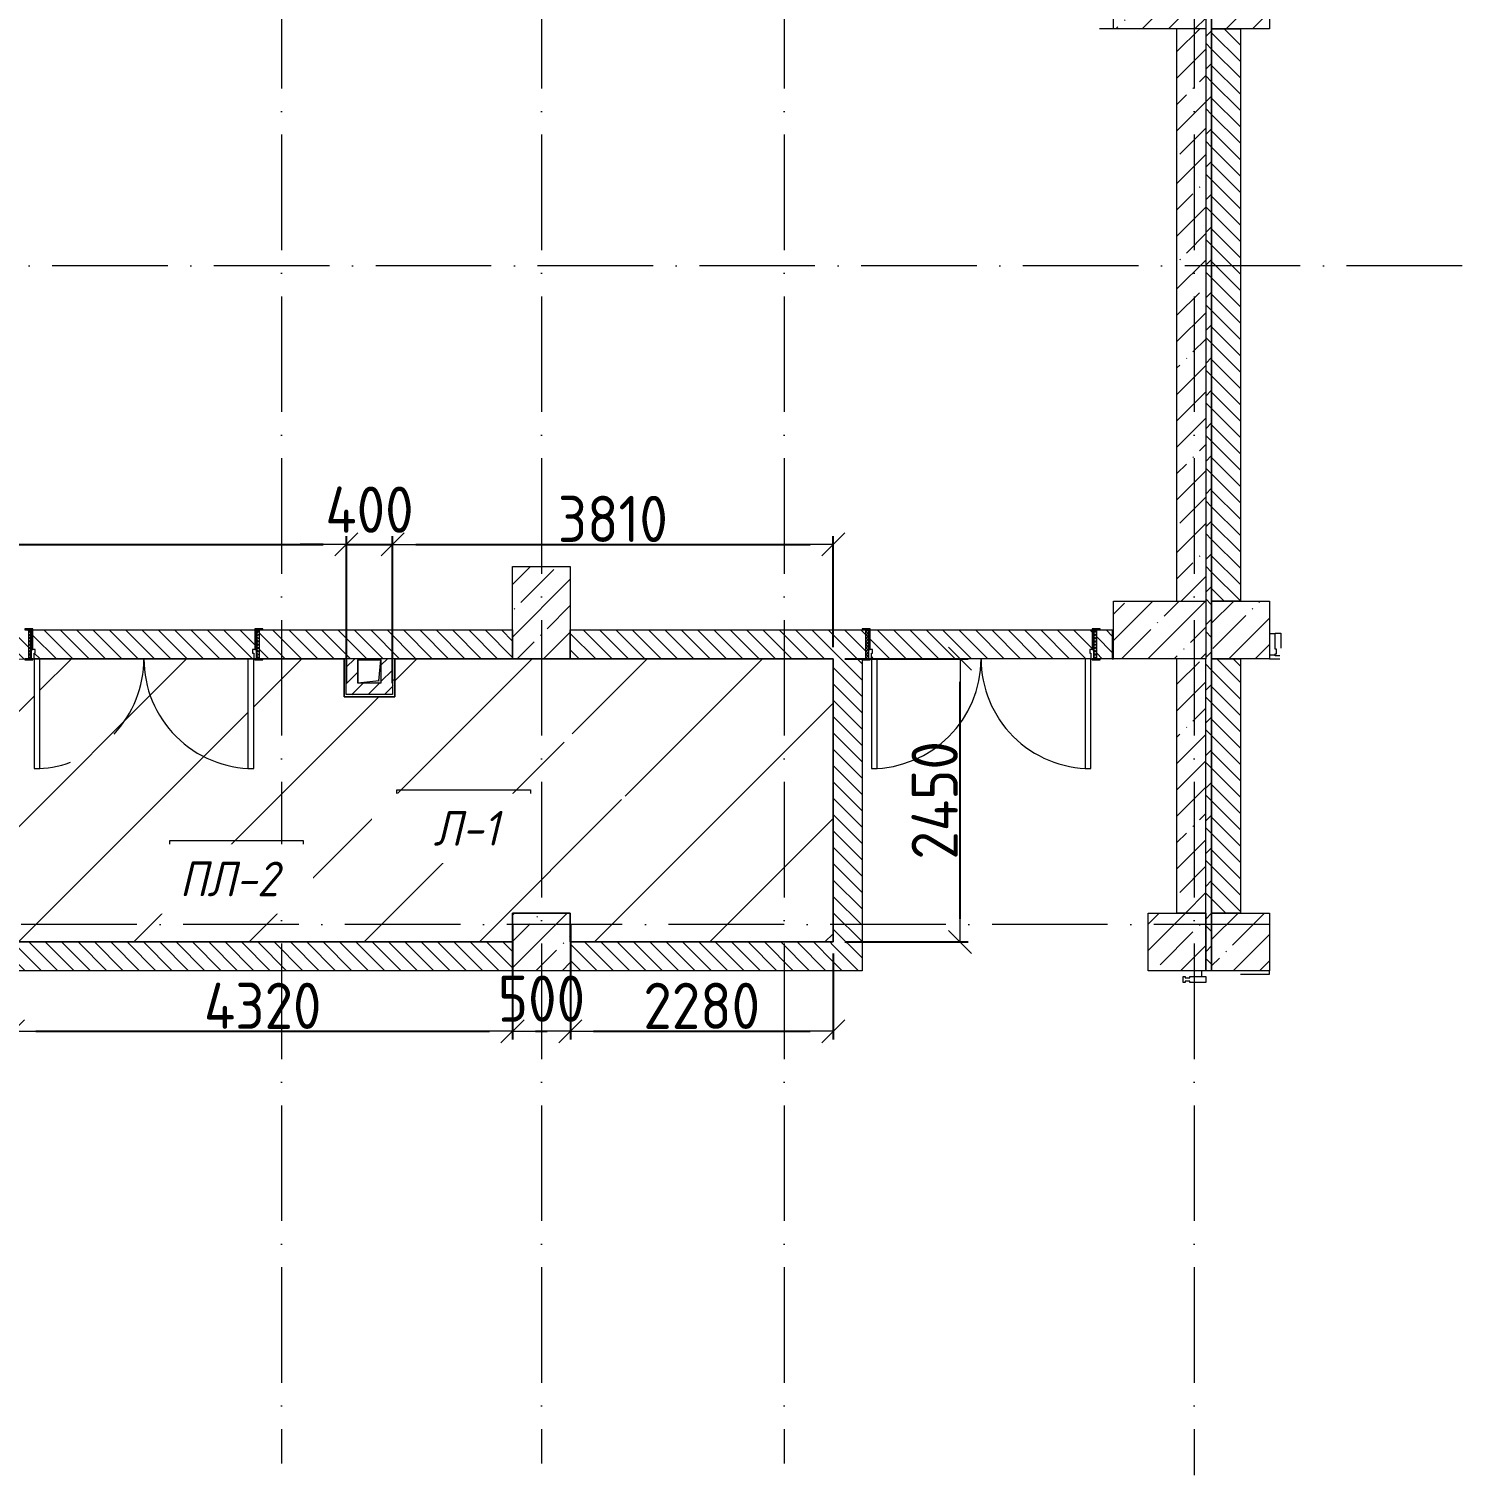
# Model space of a CAD drawing. Header units: millimetres. Extents: x 222978 to 324953, y 104171 to 146527.
# Drawn here: x 280151 to 292553, y 104460 to 116974 of the extents above; entities that cross this region are included whole.
import ezdxf

# ---------------------------------------------------------------- set-up
doc = ezdxf.new("R2010")
doc.units = ezdxf.units.MM
doc.linetypes.add('50_200_ШТРИХ_1Т_ш5_п1_п1_', pattern=[1400, 1000, -200, 0, -200])
for name, color, linetype, lineweight in [('A-CLNG', 7, 'Continuous', 9), ('A-CLNG-IDEN', 7, 'Continuous', 9), ('A-CLNG-PATT', 7, 'Continuous', 9), ('A-DOOR', 7, 'Continuous', 9), ('A-DOOR-1', 7, 'Continuous', 5), ('A-DOOR-FRAM', 7, 'Continuous', 9), ('A-DOOR-FRAM-1', 7, 'Continuous', 5), ('A-FLOR', 7, 'Continuous', 9), ('A-GLAZ-CWMG', 7, 'Continuous', 9), ('A-GLAZ-CWMG-1', 7, 'Continuous', 20), ('A-WALL', 7, 'Continuous', 5), ('A-WALL-FNSH-1', 7, 'Continuous', 5), ('I-WALL', 7, 'Continuous', 5), ('S-COLS', 7, 'Continuous', 9), ('S-COLS-1', 7, 'Continuous', 5), ('Размеры', 7, 'Continuous', 15)]:
    doc.layers.add(name, color=color, linetype=linetype, lineweight=lineweight)
for name, color, linetype, lineweight, true_color in [('I-WALL-2', 7, 'Continuous', 5, 0x787878), ('M-EQPM-1', 7, 'Continuous', 9, 0xaaaaaa), ('M-EQPM-2', 7, 'Continuous', 9, 0xe2e2e2), ('Оси-3', 7, '50_200_ШТРИХ_1Т_ш5_п1_п1_', 9, 0xaaaaaa)]:
    doc.layers.add(name, color=color, linetype=linetype, lineweight=lineweight, true_color=true_color)
doc.styles.add('ISOCPEUR_I_1', font='isocpeui.ttf', dxfattribs={"width": 0.9, "height": 500})
doc.styles.add('СПДС', font='isocpeur.ttf', dxfattribs={"width": 0.9})
doc.dimstyles.new('Больше Размера А3', dxfattribs={"dimtxt": 400, "dimasz": 200, "dimexe": 70, "dimexo": 100, "dimgap": 20, "dimtad": 1, "dimdec": 0, "dimrnd": 10, "dimzin": 0, "dimdsep": 46, "dimtxsty": 'СПДС', "dimblk": 'ARROWHEAD_6', "dimcen": 1, "dimclrd": 256, "dimclre": 256, "dimclrt": 256, "dimazin": 0, "dimtfac": 1, "dimtdec": 0, "dimtmove": 2, "dimatfit": 3, "dimfxl": 1, "dimtolj": 1, "dimtzin": 0, "dimarcsym": 0})
pattern_1 = [(135, (215635.79, 41643.11), (-70.71068, -70.71068), [])]
pattern_2 = [(45, (-821.384, 189.685), (-14.1421, 14.1421), []), (135, (-821.384, 189.685), (-14.1421, -14.1421), [])]
pattern_3 = [(135, (1301.41, 189.685), (-14.1421, -14.1421), []), (225, (1301.41, 189.685), (14.1421, -14.1421), [])]
pattern_4 = [(45, (215635.8, 41643.1), (-228.0985, 228.0985), []), (45, (215863.9, 41643.1), (-228.0985, 228.0985), [403.225, -80.645, 6.706, -73.939])]
pattern_5 = [(45, (215635.79, 41643.11), (-70.71068, 70.71068), [])]
pattern_6 = [(0, (215635.79, 41643.11), (406.4, 101.6), [6.706, -298.094, 6.706, -298.094, -1625.6]), (0, (215635.79, 41643.11), (406.4, 101.6), [-609.6, 6.706, -602.894, 6.706, -298.094, -711.2]), (0, (215635.79, 41643.11), (406.4, 101.6), [-1524, 6.706, -196.494, 6.706, -501.294]), (120, (215788.19, 41693.91), (-291.18818, 301.15272), [6.706, -298.094, 6.706, -298.094, -1625.6]), (120, (215788.19, 41693.91), (-291.18818, 301.15272), [-609.6, 6.706, -602.894, 6.706, -298.094, -711.2]), (120, (215788.19, 41693.91), (-291.18818, 301.15272), [-1524, 6.706, -196.494, 6.706, -501.294]), (240, (215838.99, 41897.11), (-115.21182, -402.75272), [6.706, -298.094, 6.706, -298.094, -1625.6]), (240, (215838.99, 41897.11), (-115.21182, -402.75272), [-609.6, 6.706, -602.894, 6.706, -298.094, -711.2]), (240, (215838.99, 41897.11), (-115.21182, -402.75272), [-1524, 6.706, -196.494, 6.706, -501.294])]

# ---------------------------------------------------------------- blocks, each defined once
blk = doc.blocks.new('110_Дверь_СКБ_2Ст - СОШ_Д-22_1_Дв_2000x2100h_Физкультурный зал_ Зал для хореографии_ Снарядная_ Инвентарная_EI30-25959718-АИ_План потолка_1 этаж')
at = {"layer": 'A-DOOR-FRAM-1'}
h = blk.add_hatch(dxfattribs=at)
h.set_pattern_fill('FP_109', color=256, style=0, pattern_type=2)
h.set_pattern_definition(pattern_2)
h.paths.add_polyline_path([(-987.5, 125), (-987.5, -125), (-962.5, -125), (-962.5, 125)])
h = blk.add_hatch(dxfattribs=at)
h.set_pattern_fill('FP_110', color=256, style=0, pattern_type=2)
h.set_pattern_definition(pattern_3)
h.paths.add_polyline_path([(1012.5, 125), (987.5, 125), (987.5, -125), (1012.5, -125), (1012.5, -60.4)])
at = {"layer": 'A-DOOR'}
for p, q in [((-937.5, 1075), (-937.5, 125)), ((-887.5, 1075), (-937.5, 1075)), ((-887.5, 125), (-887.5, 1075)), ((962.5, 1075), (912.5, 1075)), ((912.5, 1075), (912.5, 125)), ((962.5, 125), (962.5, 1075)), ((-937.5, 125), (-887.5, 125)), ((912.5, 125), (962.5, 125))]:
    blk.add_line(p, q, dxfattribs=at)
at = {"layer": 'A-DOOR-1'}
for centre, start, end in [((-937.5, 125), 360, 90), ((962.5, 125), 90, 180)]:
    blk.add_arc(centre, 950, start, end, dxfattribs=at)
at = {"layer": 'A-DOOR-FRAM'}
for p, q in [((-947.5, 133), (-1017.5, 133)), ((-1017.5, 133), (-1017.5, 125)), ((-947.5, 125), (-947.5, 133)), ((1042.5, 133), (972.5, 133)), ((972.5, 133), (972.5, 125)), ((1042.5, 125), (1042.5, 133)), ((-1017.5, 125), (-947.5, 125)), ((-962.5, 125), (-987.5, 125)), ((-987.5, 125), (-987.5, -125)), ((-937.5, 125), (-962.5, 125)), ((-962.5, 125), (-962.5, 45)), ((-962.5, -125), (-962.5, 125)), ((-962.5, 45), (-927.5, 45)), ((-947.5, 45), (-962.5, 45)), ((-962.5, 45), (-962.5, -125)), ((-947.5, -125), (-947.5, 45)), ((-937.5, 75), (-937.5, 125)), ((-927.5, 75), (-937.5, 75)), ((-927.5, 45), (-927.5, 75)), ((962.5, 75), (952.5, 75)), ((952.5, 75), (952.5, 45)), ((952.5, 45), (987.5, 45)), ((962.5, 125), (962.5, 75)), ((987.5, 125), (962.5, 125)), ((972.5, 125), (1042.5, 125)), ((987.5, 45), (972.5, 45)), ((972.5, 45), (972.5, -125)), ((987.5, 45), (987.5, 125)), ((1012.5, 125), (987.5, 125)), ((987.5, 125), (987.5, -125)), ((987.5, -125), (987.5, 45)), ((1012.5, -125), (1012.5, 125)), ((-947.5, -125), (-1017.5, -125)), ((-1017.5, -125), (-1017.5, -133)), ((-987.5, -125), (-962.5, -125)), ((-962.5, -125), (-947.5, -125)), ((-947.5, -133), (-947.5, -125)), ((1042.5, -125), (972.5, -125)), ((972.5, -125), (972.5, -133)), ((972.5, -125), (987.5, -125)), ((987.5, -125), (1012.5, -125)), ((1042.5, -133), (1042.5, -125)), ((-1017.5, -133), (-947.5, -133)), ((972.5, -133), (1042.5, -133))]:
    blk.add_line(p, q, dxfattribs=at)
blk = doc.blocks.new('110_Дверь_СКБ_2Ст - СОШ_Д-22_1_Дв_2000x2100h_Физкультурный зал_ Зал для хореографии_ Снарядная_ Инвентарная_EI30-25959547-АИ_План потолка_1 этаж')
at = {"layer": 'A-DOOR-FRAM-1'}
h = blk.add_hatch(dxfattribs=at)
h.set_pattern_fill('FP_109', color=256, style=0, pattern_type=2)
h.set_pattern_definition(pattern_2)
h.paths.add_polyline_path([(-987.5, 125), (-987.5, -125), (-962.5, -125), (-962.5, 125)])
h = blk.add_hatch(dxfattribs=at)
h.set_pattern_fill('FP_110', color=256, style=0, pattern_type=2)
h.set_pattern_definition(pattern_3)
h.paths.add_polyline_path([(987.5, 125), (987.5, -125), (1012.5, -125), (1012.5, 125)])
at = {"layer": 'A-DOOR'}
for p, q in [((-937.5, 1075), (-937.5, 125)), ((-887.5, 1075), (-937.5, 1075)), ((-887.5, 125), (-887.5, 1075)), ((962.5, 1075), (912.5, 1075)), ((912.5, 1075), (912.5, 125)), ((962.5, 125), (962.5, 1075)), ((-937.5, 125), (-887.5, 125)), ((912.5, 125), (962.5, 125))]:
    blk.add_line(p, q, dxfattribs=at)
at = {"layer": 'A-DOOR-1'}
for centre, start, end in [((-937.5, 125), 360, 90), ((962.5, 125), 90, 109.43525), ((962.5, 125), 136.72696, 180)]:
    blk.add_arc(centre, 950, start, end, dxfattribs=at)
at = {"layer": 'A-DOOR-FRAM'}
for p, q in [((-947.5, 133), (-1017.5, 133)), ((-1017.5, 133), (-1017.5, 125)), ((-947.5, 125), (-947.5, 133)), ((1042.5, 133), (972.5, 133)), ((972.5, 133), (972.5, 125)), ((1042.5, 125), (1042.5, 133)), ((-1017.5, 125), (-947.5, 125)), ((-962.5, 125), (-987.5, 125)), ((-987.5, 125), (-987.5, -125)), ((-937.5, 125), (-962.5, 125)), ((-962.5, 125), (-962.5, 45)), ((-962.5, -125), (-962.5, 125)), ((-962.5, 45), (-927.5, 45)), ((-947.5, 45), (-962.5, 45)), ((-962.5, 45), (-962.5, -125)), ((-947.5, -125), (-947.5, 45)), ((-937.5, 75), (-937.5, 125)), ((-927.5, 75), (-937.5, 75)), ((-927.5, 45), (-927.5, 75)), ((962.5, 75), (952.5, 75)), ((952.5, 75), (952.5, 45)), ((952.5, 45), (987.5, 45)), ((962.5, 125), (962.5, 75)), ((987.5, 125), (962.5, 125)), ((972.5, 125), (1042.5, 125)), ((987.5, 45), (972.5, 45)), ((972.5, 45), (972.5, -125)), ((987.5, 45), (987.5, 125)), ((1012.5, 125), (987.5, 125)), ((987.5, 125), (987.5, -125)), ((987.5, -125), (987.5, 45)), ((1012.5, -125), (1012.5, 125)), ((-947.5, -125), (-1017.5, -125)), ((-1017.5, -125), (-1017.5, -133)), ((-987.5, -125), (-962.5, -125)), ((-962.5, -125), (-947.5, -125)), ((-947.5, -133), (-947.5, -125)), ((1042.5, -125), (972.5, -125)), ((972.5, -125), (972.5, -133)), ((972.5, -125), (987.5, -125)), ((987.5, -125), (1012.5, -125)), ((1042.5, -133), (1042.5, -125)), ((-1017.5, -133), (-947.5, -133)), ((972.5, -133), (1042.5, -133))]:
    blk.add_line(p, q, dxfattribs=at)
blk = doc.blocks.new('BSC_Колонна _Прямоугольная - 500х800-V299-АИ_План потолка_1 этаж')
at = {"layer": 'S-COLS-1'}
h = blk.add_hatch(dxfattribs=at)
h.set_pattern_fill('FP_190', color=256, style=0, pattern_type=2)
h.set_pattern_definition([(315, (-75581.04, 74300), (228.0985, 228.0985), []), (315, (-75581.04, 74071.9), (228.0985, 228.0985), [403.225, -80.645, 6.706, -73.939])])
h.paths.add_polyline_path([(-250, -364), (-250, -400), (250, -400), (250, 400), (-250, 400), (-250, -150)])
for p, q in [((-250, 400), (250, 400)), ((-250, -400), (-250, 400)), ((250, 400), (250, -400)), ((250, -400), (-250, -400))]:
    blk.add_line(p, q, dxfattribs=at)
blk = doc.blocks.new('BSC_Колонна _Прямоугольная - 500х800-V300-АИ_План потолка_1 этаж')
at = {"layer": 'S-COLS-1'}
h = blk.add_hatch(dxfattribs=at)
h.set_pattern_fill('FP_191', color=256, style=0, pattern_type=2)
h.set_pattern_definition([(315, (-70130.7, 74300), (228.0985, 228.0985), []), (315, (-70130.7, 74071.9), (228.0985, 228.0985), [403.225, -80.645, 6.706, -73.939])])
h.paths.add_polyline_path([(-250, -124), (-250, -400), (250, -400), (250, 400), (-250, 400), (-250, -16)])
for p, q in [((-250, 400), (250, 400)), ((-250, -400), (-250, 400)), ((250, 400), (250, -400)), ((250, -400), (-250, -400))]:
    blk.add_line(p, q, dxfattribs=at)
blk = doc.blocks.new('Канал вертикальный прямоугольный - Шахта - значок проема-24087354-АИ_План потолка_1 этаж')
at = {"layer": 'M-EQPM-2'}
blk.add_hatch(color=256, dxfattribs=at).paths.add_polyline_path([(10, 100), (-100, 100), (-100, -100), (-80, 80), (100, 100)])
at = {"layer": 'M-EQPM-1'}
for p, q in [((-100, -100), (-100, 100)), ((-100, 100), (100, 100)), ((-80, 80), (-100, -100)), ((-80, 80), (100, 100)), ((100, 100), (100, -100)), ((100, -100), (-100, -100))]:
    blk.add_line(p, q, dxfattribs=at)
blk = doc.blocks.new('BSC_Колонна _Прямоугольная - 500х500-V395-АИ_План потолка_1 этаж')
at = {"layer": 'S-COLS-1'}
h = blk.add_hatch(dxfattribs=at)
h.set_pattern_fill('FP_253', color=256, style=0, pattern_type=2)
h.set_pattern_definition([(45, (-68950, -67430.7), (-228.0985, 228.0985), []), (45, (-68721.9, -67430.7), (-228.0985, 228.0985), [403.225, -80.645, 6.706, -73.939])])
h.paths.add_polyline_path([(250, -250), (250, 250), (-250, 250), (-250, -250)])
for p, q in [((-250, 250), (250, 250)), ((-250, -250), (-250, 250)), ((250, 250), (250, -250)), ((250, -250), (-250, -250))]:
    blk.add_line(p, q, dxfattribs=at)
blk = doc.blocks.new('Прямоугольный импост - Импост структурный с накладкой - 180мм-20786475-АИ_План потолка_1 этаж')
at = {"layer": 'A-GLAZ-CWMG-1'}
for p, q in [((15, 17), (-25, 17)), ((-25, 17), (-25, 0)), ((-25, 0), (-15, 0)), ((-15, 0), (-15, -40)), ((-15, -40), (-25, -40)), ((-25, -40), (-25, -180)), ((25, -180), (25, -50)), ((-25, -180), (25, -180))]:
    blk.add_line(p, q, dxfattribs=at)
blk = doc.blocks.new('Прямоугольный импост - Импост структурный с накладкой - 180мм-V239-АИ_План потолка_1 этаж')
at = {"layer": 'A-GLAZ-CWMG-1'}
for p, q in [((25, 180), (-25, 180)), ((-25, 180), (-25, 40)), ((25, 40), (25, 180)), ((-25, 40), (-15, 40)), ((-15, 0), (-25, 0)), ((-25, 0), (-25, -17)), ((-15, 40), (-15, 0)), ((15, 0), (15, 40)), ((15, 40), (25, 40)), ((25, 0), (15, 0)), ((25, -17), (25, 0)), ((-25, -17), (25, -17))]:
    blk.add_line(p, q, dxfattribs=at)
blk = doc.blocks.new('ARROWHEAD_6')
at = {"color": 0, "linetype": 'Continuous'}
for p, q in [((0, 0), (-1, 0)), ((-0.5, -0.5), (0.5, 0.5))]:
    blk.add_line(p, q, dxfattribs=at)
blk = doc.blocks.new('*D51')
at = {"layer": 'Defpoints', "color": 0, "lineweight": 60, "transparency": 16777216}
for p in [(287111, 111524), (288209, 111524), (287111, 109074)]:
    blk.add_point(p, dxfattribs=at)
at = {"layer": 'Размеры', "lineweight": -2, "transparency": 16777216}
for p, q in [((287211, 111524), (288279, 111524)), ((288209, 109274), (288209, 111324)), ((287211, 109074), (288279, 109074))]:
    blk.add_line(p, q, dxfattribs=at)
at = {"layer": 'Размеры', "lineweight": -2, "transparency": 16777216, "xscale": 200, "yscale": 200, "zscale": 200}
for p, rotation in [((288209, 111524), 90), ((288209, 109074), 270)]:
    blk.add_blockref('ARROWHEAD_6', p, dxfattribs=dict(at, rotation=rotation))
at = {"layer": 'Размеры', "transparency": 16777216, "insert": (287989, 110299), "char_height": 400, "attachment_point": 5, "rotation": 90, "style": 'СПДС'}
blk.add_mtext('\\A1;2450', dxfattribs=at)
blk = doc.blocks.new('*D52')
at = {"layer": 'Defpoints', "color": 0, "lineweight": 60, "transparency": 16777216}
for p in [(282898, 112514), (273386, 111514), (282898, 111514)]:
    blk.add_point(p, dxfattribs=at)
at = {"layer": 'Размеры', "lineweight": -2, "transparency": 16777216}
for p, q in [((273386, 111614), (273386, 112584)), ((273586, 112514), (282698, 112514)), ((282898, 111614), (282898, 112584))]:
    blk.add_line(p, q, dxfattribs=at)
at = {"layer": 'Размеры', "lineweight": -2, "transparency": 16777216, "xscale": 200, "yscale": 200, "zscale": 200, "rotation": 180}
blk.add_blockref('ARROWHEAD_6', (273386, 112514), dxfattribs=at)
at = {"layer": 'Размеры', "lineweight": -2, "transparency": 16777216, "xscale": 200, "yscale": 200, "zscale": 200}
blk.add_blockref('ARROWHEAD_6', (282898, 112514), dxfattribs=at)
at = {"layer": 'Размеры', "transparency": 16777216, "insert": (278142, 112734), "char_height": 400, "attachment_point": 5, "style": 'СПДС'}
blk.add_mtext('\\A1;9510', dxfattribs=at)
blk = doc.blocks.new('*D53')
at = {"layer": 'Defpoints', "color": 0, "lineweight": 60, "transparency": 16777216}
for p in [(283298, 112514), (282898, 111214), (283298, 111214)]:
    blk.add_point(p, dxfattribs=at)
at = {"layer": 'Размеры', "lineweight": -2, "transparency": 16777216}
for p, q in [((282698, 112514), (282498, 112514)), ((282898, 111314), (282898, 112584)), ((282898, 112514), (283298, 112514)), ((283298, 111314), (283298, 112584)), ((283498, 112514), (283698, 112514))]:
    blk.add_line(p, q, dxfattribs=at)
at = {"layer": 'Размеры', "lineweight": -2, "transparency": 16777216, "xscale": 200, "yscale": 200, "zscale": 200}
blk.add_blockref('ARROWHEAD_6', (282898, 112514), dxfattribs=at)
at = {"layer": 'Размеры', "lineweight": -2, "transparency": 16777216, "xscale": 200, "yscale": 200, "zscale": 200, "rotation": 180}
blk.add_blockref('ARROWHEAD_6', (283298, 112514), dxfattribs=at)
at = {"layer": 'Размеры', "transparency": 16777216, "insert": (283098, 112814), "char_height": 400, "attachment_point": 5, "style": 'СПДС'}
blk.add_mtext('\\A1;400', dxfattribs=at)
blk = doc.blocks.new('*D41')
at = {"layer": 'Defpoints', "color": 0, "lineweight": 60, "transparency": 16777216}
for p in [(287111, 112514), (287111, 111524), (283298, 111214)]:
    blk.add_point(p, dxfattribs=at)
at = {"layer": 'Размеры', "lineweight": -2, "transparency": 16777216}
for p, q in [((283298, 111314), (283298, 112584)), ((283498, 112514), (286911, 112514)), ((287111, 111624), (287111, 112584))]:
    blk.add_line(p, q, dxfattribs=at)
at = {"layer": 'Размеры', "lineweight": -2, "transparency": 16777216, "xscale": 200, "yscale": 200, "zscale": 200, "rotation": 180}
blk.add_blockref('ARROWHEAD_6', (283298, 112514), dxfattribs=at)
at = {"layer": 'Размеры', "lineweight": -2, "transparency": 16777216, "xscale": 200, "yscale": 200, "zscale": 200}
blk.add_blockref('ARROWHEAD_6', (287111, 112514), dxfattribs=at)
at = {"layer": 'Размеры', "transparency": 16777216, "insert": (285204, 112734), "char_height": 400, "attachment_point": 5, "style": 'СПДС'}
blk.add_mtext('\\A1;3810', dxfattribs=at)
blk = doc.blocks.new('*D47')
at = {"layer": 'Defpoints', "color": 0, "lineweight": 60, "transparency": 16777216}
for p in [(280012, 109074), (284336, 109074), (284336, 108301)]:
    blk.add_point(p, dxfattribs=at)
at = {"layer": 'Размеры', "lineweight": -2, "transparency": 16777216}
for p, q in [((280012, 108974), (280012, 108231)), ((284336, 108974), (284336, 108231)), ((280212, 108301), (284136, 108301))]:
    blk.add_line(p, q, dxfattribs=at)
at = {"layer": 'Размеры', "lineweight": -2, "transparency": 16777216, "xscale": 200, "yscale": 200, "zscale": 200, "rotation": 180}
blk.add_blockref('ARROWHEAD_6', (280012, 108301), dxfattribs=at)
at = {"layer": 'Размеры', "lineweight": -2, "transparency": 16777216, "xscale": 200, "yscale": 200, "zscale": 200}
blk.add_blockref('ARROWHEAD_6', (284336, 108301), dxfattribs=at)
at = {"layer": 'Размеры', "transparency": 16777216, "insert": (282174, 108521), "char_height": 400, "attachment_point": 5, "style": 'СПДС'}
blk.add_mtext('\\A1;4320', dxfattribs=at)
blk = doc.blocks.new('*D48')
at = {"layer": 'Defpoints', "color": 0, "lineweight": 60, "transparency": 16777216}
for p in [(284336, 109324), (284836, 109324), (284836, 108301)]:
    blk.add_point(p, dxfattribs=at)
at = {"layer": 'Размеры', "lineweight": -2, "transparency": 16777216}
for p, q in [((284336, 109224), (284336, 108231)), ((284836, 109224), (284836, 108231)), ((284536, 108301), (284636, 108301))]:
    blk.add_line(p, q, dxfattribs=at)
at = {"layer": 'Размеры', "lineweight": -2, "transparency": 16777216, "xscale": 200, "yscale": 200, "zscale": 200, "rotation": 180}
blk.add_blockref('ARROWHEAD_6', (284336, 108301), dxfattribs=at)
at = {"layer": 'Размеры', "lineweight": -2, "transparency": 16777216, "xscale": 200, "yscale": 200, "zscale": 200}
blk.add_blockref('ARROWHEAD_6', (284836, 108301), dxfattribs=at)
at = {"layer": 'Размеры', "transparency": 16777216, "insert": (284586, 108583), "char_height": 400, "attachment_point": 5, "style": 'СПДС'}
blk.add_mtext('\\A1;500', dxfattribs=at)
blk = doc.blocks.new('*D49')
at = {"layer": 'Defpoints', "color": 0, "lineweight": 60, "transparency": 16777216}
for p in [(284836, 109324), (287111, 109074), (287111, 108301)]:
    blk.add_point(p, dxfattribs=at)
at = {"layer": 'Размеры', "lineweight": -2, "transparency": 16777216}
for p, q in [((284836, 109224), (284836, 108231)), ((287111, 108974), (287111, 108231)), ((285036, 108301), (286911, 108301))]:
    blk.add_line(p, q, dxfattribs=at)
at = {"layer": 'Размеры', "lineweight": -2, "transparency": 16777216, "xscale": 200, "yscale": 200, "zscale": 200, "rotation": 180}
blk.add_blockref('ARROWHEAD_6', (284836, 108301), dxfattribs=at)
at = {"layer": 'Размеры', "lineweight": -2, "transparency": 16777216, "xscale": 200, "yscale": 200, "zscale": 200}
blk.add_blockref('ARROWHEAD_6', (287111, 108301), dxfattribs=at)
at = {"layer": 'Размеры', "transparency": 16777216, "insert": (285973, 108521), "char_height": 400, "attachment_point": 5, "style": 'СПДС'}
blk.add_mtext('\\A1;2280', dxfattribs=at)

msp = doc.modelspace()

# ---------------------------------------------------------------- hatches: boundary and pattern name
at = {"layer": 'A-CLNG-PATT'}
h = msp.add_hatch(dxfattribs=at)
h.set_pattern_fill('ANSI31', color=5, scale=222, style=0)
h.set_pattern_definition([(45, (38557.1, 144.8), (-498.4042, 498.4042), [])])
h.paths.add_polyline_path([(274358.8, 109074.2), (277560.8, 109074.2), (277560.8, 109964.2), (278635.8, 109964.2), (278635.8, 109554.2), (280011.8, 109554.2), (280012.3, 109074.2), (284335.8, 109074.2), (284335.8, 109323.8), (284835.8, 109323.8), (284835.8, 109074.2), (287110.8, 109074.2), (287110.8, 111523.8), (283317.5, 111523.8), (283317.5, 111194.2), (282877.5, 111194.2), (282877.5, 111523.8), (282175.8, 111523.8), (282175.8, 111515.8), (282105.8, 111515.8), (282105.8, 111523.8), (282095.8, 111523.8), (282095.8, 110573.8), (282045.8, 110573.8), (282045.8, 111523.8), (280245.8, 111523.8), (280245.8, 110573.8), (280195.8, 110573.8), (280195.8, 111523.8), (280185.8, 111523.8), (280185.8, 111515.8), (280115.8, 111515.8), (280115.8, 111523.8), (280011.8, 111523.8), (279271.8, 111523.8), (273385.8, 111523.8), (273385.8, 109704.2), (273805.8, 109704.2), (273805.8, 109074.2)])
h.paths.add_polyline_path([(284710.8, 110874.2), (285310.8, 110874.2), (285310.8, 110274.2)], flags=16)
h.paths.add_polyline_path([(281110.8, 110874.2), (280510.8, 110874.2), (281110.8, 110874.2), (281110.8, 110389.5)], flags=16)
h.paths.add_polyline_path([(276310.8, 110874.2), (275710.8, 110874.2), (276310.8, 110874.2), (276310.8, 110431.1)], flags=16)
at = {"layer": 'A-WALL'}
h = msp.add_hatch(dxfattribs=at)
h.set_pattern_fill('FP_1', color=256, style=0, pattern_type=2)
h.set_pattern_definition(pattern_4)
h.paths.add_polyline_path([(290085.8, 109323.8), (290335.8, 109323.8), (290335.8, 111523.8), (290085.8, 111523.8), (290085.8, 109537.2)])
h.paths.add_polyline_path([(290085.8, 112023.8), (290335.8, 112023.8), (290335.8, 116974.2), (290085.8, 116974.2), (290085.8, 112182.4)])
at = {"layer": 'I-WALL'}
h = msp.add_hatch(dxfattribs=at)
h.set_pattern_fill('FP_123', color=256, style=0, pattern_type=2)
h.set_pattern_definition([(45, (215635.79, 41643.11), (-141.42136, 141.42136), []), (135, (215635.79, 41643.11), (-141.42136, -141.42136), [])])
h.paths.add_polyline_path([(290385.8, 108823.8), (290385.8, 127324.2), (290335.8, 127323.8), (290335.8, 108823.8)])
h = msp.add_hatch(dxfattribs=at)
h.set_pattern_fill('FP_2', color=256, style=0, pattern_type=2)
h.set_pattern_definition(pattern_1)
h.paths.add_polyline_path([(290635.8, 109323.8), (290635.8, 111523.8), (290385.8, 111523.8), (290385.8, 109323.8)])
h.paths.add_polyline_path([(290385.8, 112023.8), (290635.8, 112023.8), (290635.8, 116974.2), (290385.8, 116974.2), (290385.8, 112182.4)])
h.paths.add_polyline_path([(290635.8, 117474.2), (290635.8, 123324.2), (290385.8, 123324.2), (290385.8, 117474.2)])
h.paths.add_polyline_path([(290385.8, 123824.2), (290635.8, 123824.2), (290635.8, 126824.2), (290385.8, 126824.2), (290385.8, 123879.6)])
h = msp.add_hatch(dxfattribs=at)
h.set_pattern_fill('FP_2', color=256, style=0, pattern_type=2)
h.set_pattern_definition(pattern_1)
h.paths.add_polyline_path([(279650, 111523.8), (280145.8, 111523.8), (280145.8, 111773.8), (278885.8, 111773.8), (278885.8, 111523.8), (279271.8, 111523.8)])
h.paths.add_polyline_path([(273805.8, 111523.8), (278385.8, 111523.8), (278385.8, 111773.8), (273395.8, 111773.8), (273395.8, 111523.8)])
h.paths.add_polyline_path([(287116.6, 111523.8), (287360.8, 111523.8), (287360.8, 111773.8), (284835.8, 111773.8), (284835.8, 111523.8), (287110.8, 111523.8)])
h.paths.add_polyline_path([(283297.5, 111523.8), (284335.8, 111523.8), (284335.8, 111773.8), (282145.8, 111773.8), (282145.8, 111523.8), (283197.5, 111523.8)])
h.paths.add_polyline_path([(280195.8, 111523.8), (282095.8, 111523.8), (282095.8, 111573.8), (282085.8, 111573.8), (282085.8, 111603.8), (282105.8, 111603.8), (282105.8, 111773.8), (280185.8, 111773.8), (280185.8, 111603.8), (280205.8, 111603.8), (280205.8, 111573.8), (280195.8, 111573.8), (280195.8, 111536.9)])
h = msp.add_hatch(dxfattribs=at)
h.set_pattern_fill('FP_2', color=256, style=0, pattern_type=2)
h.set_pattern_definition(pattern_1)
h.paths.add_polyline_path([(287360.8, 111523.8), (287390.8, 111523.8), (287390.8, 111773.8), (287360.8, 111773.8), (287360.8, 111708.5)])
h.paths.add_polyline_path([(289525.8, 111523.8), (289525.8, 111773.8), (289390.8, 111773.8), (289390.8, 111523.8), (289420.8, 111523.8)])
h.paths.add_polyline_path([(289290.8, 111523.8), (289340.8, 111523.8), (289340.8, 111573.8), (289330.8, 111573.8), (289330.8, 111603.8), (289350.8, 111603.8), (289350.8, 111773.8), (287430.8, 111773.8), (287430.8, 111603.8), (287450.8, 111603.8), (287450.8, 111573.8), (287440.8, 111573.8), (287440.8, 111523.8), (287490.8, 111523.8)])
h = msp.add_hatch(dxfattribs=at)
h.set_pattern_fill('FP_4', color=256, style=0, pattern_type=2)
h.set_pattern_definition(pattern_5)
h.paths.add_polyline_path([(282897.5, 111314.2), (282997.5, 111314.2), (282997.5, 111523.8), (282897.5, 111522.6), (282897.5, 111334.2)])
h = msp.add_hatch(dxfattribs=at)
h.set_pattern_fill('FP_4', color=256, style=0, pattern_type=2)
h.set_pattern_definition(pattern_5)
h.paths.add_polyline_path([(283252.2, 111314.2), (283297.5, 111314.2), (283297.5, 111523.8), (283197.5, 111523.8), (283197.5, 111314.2), (283220.1, 111314.2)])
h = msp.add_hatch(dxfattribs=at)
h.set_pattern_fill('FP_2', color=256, style=0, pattern_type=2)
h.set_pattern_definition(pattern_1)
h.paths.add_polyline_path([(287116.6, 108824.2), (287360.8, 108824.2), (287360.8, 111523.8), (287110.8, 111523.8), (287110.8, 108824.2)])
h = msp.add_hatch(dxfattribs=at)
h.set_pattern_fill('FP_4', color=256, style=0, pattern_type=2)
h.set_pattern_definition(pattern_5)
h.paths.add_polyline_path([(282912.5, 111214.2), (283297.5, 111214.2), (283297.5, 111314.2), (282897.5, 111314.2), (282897.5, 111214.2)])
h = msp.add_hatch(dxfattribs=at)
h.set_pattern_fill('FP_2', color=256, style=0, pattern_type=2)
h.set_pattern_definition(pattern_1)
h.paths.add_polyline_path([(284335.8, 108824.2), (284335.5, 109074.2), (279385.8, 109073.8), (279385.8, 108824.2), (282877.5, 108824.2)])
h.paths.add_polyline_path([(287110.8, 108824.2), (287110.8, 109074.2), (284835.8, 109074.2), (284835.8, 108824.2)])
at = {"layer": 'I-WALL-2'}
h = msp.add_hatch(dxfattribs=at)
h.set_pattern_fill('FP_3', color=256, style=0, pattern_type=2)
h.set_pattern_definition(pattern_6)
h.paths.add_polyline_path([(282877.5, 111214.2), (282897.5, 111214.2), (282897.5, 111523.8), (282877.5, 111523.8), (282877.5, 111215.1)])
h = msp.add_hatch(dxfattribs=at)
h.set_pattern_fill('FP_3', color=256, style=0, pattern_type=2)
h.set_pattern_definition(pattern_6)
h.paths.add_polyline_path([(283306.6, 111214.2), (283317.5, 111214.2), (283317.5, 111523.8), (283297.5, 111523.8), (283297.5, 111214.2), (283301.3, 111214.2)])
h = msp.add_hatch(dxfattribs=at)
h.set_pattern_fill('FP_3', color=256, style=0, pattern_type=2)
h.set_pattern_definition(pattern_6)
h.paths.add_polyline_path([(283317.5, 111194.2), (283317.5, 111214.2), (282877.5, 111214.2), (282877.5, 111194.2), (283297.5, 111194.2)])
at = {"layer": 'S-COLS-1'}
h = msp.add_hatch(dxfattribs=at)
h.set_pattern_fill('FP_1', color=256, style=0, pattern_type=2)
h.set_pattern_definition(pattern_4)
h.paths.add_polyline_path([(290385.8, 116974.2), (290885.8, 116974.2), (290885.8, 117474.2), (290385.8, 117474.2)])
h = msp.add_hatch(dxfattribs=at)
h.set_pattern_fill('FP_1', color=256, style=0, pattern_type=2)
h.set_pattern_definition(pattern_4)
h.paths.add_polyline_path([(284835.8, 111523.8), (284835.8, 112323.8), (284335.8, 112323.8), (284335.8, 111523.8)])
h = msp.add_hatch(dxfattribs=at)
h.set_pattern_fill('FP_1', color=256, style=0, pattern_type=2)
h.set_pattern_definition(pattern_4)
h.paths.add_polyline_path([(290885.8, 111523.8), (290885.8, 112023.8), (290385.8, 112023.8), (290385.8, 111523.8), (290660.5, 111523.8)])
h = msp.add_hatch(dxfattribs=at)
h.set_pattern_fill('FP_1', color=256, style=0, pattern_type=2)
h.set_pattern_definition(pattern_4)
h.paths.add_polyline_path([(289835.8, 108823.8), (290335.8, 108824.2), (290335.8, 109323.8), (289835.8, 109323.8), (289835.8, 108824.2)])
h = msp.add_hatch(dxfattribs=at)
h.set_pattern_fill('FP_1', color=256, style=0, pattern_type=2)
h.set_pattern_definition(pattern_4)
h.paths.add_polyline_path([(290885.8, 108823.8), (290885.8, 108824.2), (290885.8, 109323.8), (290385.8, 109323.8), (290385.8, 108823.8), (290660.5, 108823.8)])

# ---------------------------------------------------------------- linework, layer by layer
at = {"layer": 'A-CLNG'}
for p, q in [((289525.8, 111523.8), (289535.8, 111523.8)), ((290885.8, 111523.8), (290975.8, 111523.8)), ((290635.8, 108794), (290885.8, 108794)), ((290885.8, 108794), (290885.8, 108823.8))]:
    msp.add_line(p, q, dxfattribs=at)
at = {"layer": 'A-CLNG-IDEN', "flags": 128}
for points in [[(283335.8, 110389.3), (284491.4, 110389.3), (284491.4, 109807.3), (283335.8, 109807.3)], [(281369.5, 109951.2), (282525.1, 109951.2), (282525.1, 109369.2), (281369.5, 109369.2)]]:
    msp.add_lwpolyline(points, close=True, dxfattribs=at)
at = {"layer": 'A-FLOR'}
msp.add_line((289525.8, 111773.8), (289535.8, 111773.8), dxfattribs=at)
at = {"layer": 'A-WALL'}
for p, q in [((290385.8, 127324.2), (290385.8, 108823.8)), ((290085.8, 112023.8), (290085.8, 116974.2)), ((290335.8, 116974.2), (290335.8, 112023.8)), ((290385.8, 112023.8), (290385.8, 116974.2)), ((290385.8, 116974.2), (290635.8, 116974.2)), ((290635.8, 116974.2), (290635.8, 112023.8)), ((290635.8, 112023.8), (290385.8, 112023.8)), ((280185.8, 111773.8), (282105.8, 111773.8)), ((282175.8, 111773.8), (284335.8, 111773.8)), ((284335.8, 111773.8), (284335.8, 111523.8)), ((284835.8, 111773.8), (287360.8, 111773.8)), ((284835.8, 111523.8), (284835.8, 111773.8)), ((287430.8, 111773.8), (289350.8, 111773.8)), ((289420.8, 111773.8), (289525.8, 111773.8)), ((289525.8, 111773.8), (289525.8, 111523.8)), ((282045.8, 111523.8), (280245.8, 111523.8)), ((284335.8, 111523.8), (282175.8, 111523.8)), ((282897.5, 111214.2), (282897.5, 111523.8)), ((283297.5, 111523.8), (283297.5, 111214.2)), ((287110.8, 111523.8), (284835.8, 111523.8)), ((287110.8, 109074.2), (287110.8, 111523.8)), ((287360.8, 111515.8), (287360.8, 108824.2)), ((289290.8, 111523.8), (287490.8, 111523.8)), ((289525.8, 111523.8), (289420.8, 111523.8)), ((290085.8, 109323.8), (290085.8, 111523.8)), ((290335.8, 108823.8), (290335.8, 111523.8)), ((290385.8, 109323.8), (290385.8, 111523.8)), ((290385.8, 111523.8), (290635.8, 111523.8)), ((290635.8, 111523.8), (290635.8, 109323.8)), ((283297.5, 111214.2), (282897.5, 111214.2)), ((290335.8, 109323.8), (290085.8, 109323.8)), ((290635.8, 109323.8), (290385.8, 109323.8)), ((279385.8, 109074.2), (284335.8, 109074.2)), ((284835.8, 109074.2), (287110.8, 109074.2)), ((284335.8, 108824.2), (279385.8, 108824.2)), ((287360.8, 108824.2), (284835.8, 108824.2)), ((290385.8, 108823.8), (290335.8, 108823.8))]:
    msp.add_line(p, q, dxfattribs=at)
at = {"layer": 'A-WALL-FNSH-1'}
for p, q in [((289535.8, 116974.2), (289415.8, 116974.2)), ((282877.5, 111194.2), (282877.5, 111523.8)), ((282997.5, 111523.8), (282997.5, 111314.2)), ((283197.5, 111514.2), (283197.5, 111523.8)), ((283317.5, 111523.8), (283317.5, 111194.2)), ((283317.5, 111194.2), (282877.5, 111194.2))]:
    msp.add_line(p, q, dxfattribs=at)
at = {"layer": 'I-WALL'}
for p, q in [((290935.8, 111738.8), (290885.8, 111738.8)), ((290885.8, 111558.8), (290935.8, 111558.8)), ((290300.8, 108774), (290300.8, 108823.8))]:
    msp.add_line(p, q, dxfattribs=at)
at = {"layer": 'S-COLS'}
for p, q in [((290635.8, 116974.2), (290385.8, 116974.2)), ((290385.8, 112023.8), (290635.8, 112023.8)), ((284335.8, 111523.8), (284335.8, 111773.8)), ((284835.8, 111773.8), (284835.8, 111523.8)), ((290635.8, 111523.8), (290385.8, 111523.8)), ((290385.8, 109323.8), (290635.8, 109323.8))]:
    msp.add_line(p, q, dxfattribs=at)
at = {"layer": 'S-COLS-1'}
for p, q in [((290385.8, 116974.2), (290385.8, 117474.2)), ((290885.8, 117474.2), (290885.8, 116974.2)), ((290885.8, 116974.2), (290635.8, 116974.2)), ((284335.8, 111773.8), (284335.8, 112323.8)), ((284335.8, 112323.8), (284835.8, 112323.8)), ((284835.8, 112323.8), (284835.8, 111773.8)), ((290385.8, 111523.8), (290385.8, 112023.8)), ((290635.8, 112023.8), (290885.8, 112023.8)), ((290885.8, 112023.8), (290885.8, 111523.8)), ((284835.8, 111523.8), (284335.8, 111523.8)), ((290885.8, 111523.8), (290635.8, 111523.8)), ((289835.8, 108823.8), (289835.8, 109323.8)), ((289835.8, 109323.8), (290335.8, 109323.8)), ((290335.8, 109323.8), (290335.8, 108823.8)), ((290385.8, 108823.8), (290385.8, 109323.8)), ((290635.8, 109323.8), (290885.8, 109323.8)), ((290885.8, 109323.8), (290885.8, 108823.8)), ((290335.8, 108823.8), (289835.8, 108823.8)), ((290885.8, 108823.8), (290385.8, 108823.8))]:
    msp.add_line(p, q, dxfattribs=at)
at = {"layer": 'Оси-3'}
for p, q in [((282335.8, 128660.6), (282335.8, 104560.7)), ((284585.8, 128660.6), (284585.8, 104560.3)), ((286685.8, 128660.6), (286685.8, 104560.7)), ((290235.8, 128660.6), (290235.8, 104460.5)), ((292552.9, 114924.2), (262735.6, 114924.2)), ((290885.8, 109224.2), (262735.6, 109224.2))]:
    msp.add_line(p, q, dxfattribs=at)

# ---------------------------------------------------------------- block references
at = {"layer": 'A-DOOR', "rotation": 180}
for name, p in [('110_Дверь_СКБ_2Ст - СОШ_Д-22_1_Дв_2000x2100h_Физкультурный зал_ Зал для хореографии_ Снарядная_ Инвентарная_EI30-25959547-АИ_План потолка_1 этаж', (281158.3, 111648.8)), ('110_Дверь_СКБ_2Ст - СОШ_Д-22_1_Дв_2000x2100h_Физкультурный зал_ Зал для хореографии_ Снарядная_ Инвентарная_EI30-25959718-АИ_План потолка_1 этаж', (288403.3, 111648.8))]:
    msp.add_blockref(name, p, dxfattribs=at)
at = {"layer": 'A-GLAZ-CWMG', "extrusion": (0, 0, -1)}
for name, p, rotation in [('Прямоугольный импост - Импост структурный с накладкой - 180мм-20786475-АИ_План потолка_1 этаж', (-290960.8, 111565.8), 180), ('Прямоугольный импост - Импост структурный с накладкой - 180мм-V239-АИ_План потолка_1 этаж', (-290155.8, 108749), 90.0000000000002)]:
    msp.add_blockref(name, p, dxfattribs=dict(at, rotation=rotation))
at = {"layer": 'M-EQPM-1', "rotation": 180}
msp.add_blockref('Канал вертикальный прямоугольный - Шахта - значок проема-24087354-АИ_План потолка_1 этаж', (283097.5, 111414.2), dxfattribs=at)
at = {"layer": 'S-COLS', "rotation": 89.9999999999999}
for name, p in [('BSC_Колонна _Прямоугольная - 500х800-V299-АИ_План потолка_1 этаж', (289935.8, 117224.2)), ('BSC_Колонна _Прямоугольная - 500х800-V300-АИ_План потолка_1 этаж', (289935.8, 111773.8))]:
    msp.add_blockref(name, p, dxfattribs=at)
at = {"layer": 'S-COLS'}
msp.add_blockref('BSC_Колонна _Прямоугольная - 500х500-V395-АИ_План потолка_1 этаж', (284585.8, 109073.8), dxfattribs=at)

# ---------------------------------------------------------------- dimensions: what is measured, and where the dimension line sits
at = {"layer": 'Размеры'}
for base, p1, p2, picture, middle in [((283297.5, 112513.5), (282897.5, 111214.2), (283297.5, 111214.2), '*D53', (283097.5, 112813.5)), ((282897.5, 112513.5), (273385.8, 111514.2), (282897.5, 111514.2), '*D52', (278141.7, 112733.5)), ((287110.8, 112513.5), (283297.5, 111214.2), (287110.8, 111523.8), '*D41', (285204.2, 112733.5)), ((287110.8, 108300.6), (284835.8, 109323.8), (287110.8, 109074.2), '*D49', (285973.3, 108520.6)), ((284335.8, 108300.6), (280011.8, 109074.2), (284335.8, 109073.8), '*D47', (282173.8, 108520.6))]:
    dim = msp.add_linear_dim(base=base, p1=p1, p2=p2, dimstyle='Больше Размера А3', dxfattribs=at)
    dim.commit()
    dim.dimension.update_dxf_attribs({"geometry": picture, "text_midpoint": middle})
dim = msp.add_linear_dim(base=(288209.3, 111523.8), p1=(287110.8, 109074.2), p2=(287110.8, 111523.8), angle=90, dimstyle='Больше Размера А3', dxfattribs=at)
dim.commit()
dim.dimension.update_dxf_attribs({"geometry": '*D51', "text_midpoint": (287989.3, 110299)})
dim = msp.add_linear_dim(base=(284835.8, 108300.6), p1=(284335.8, 109323.8), p2=(284835.8, 109323.8), dimstyle='Больше Размера А3', dxfattribs=at)
dim.commit()
dim.dimension.update_dxf_attribs({"geometry": '*D48', "text_midpoint": (284585.8, 108583.3), "dimtype": 160})

# ---------------------------------------------------------------- next in the draw order: texts
at = {"layer": 'A-CLNG-IDEN', "char_height": 300, "width": 1155.6, "attachment_point": 5, "line_spacing_factor": 1.139951, "style": 'ISOCPEUR_I_1', "bg_fill": 2}
for s, insert in [('\\pxqc,t0.06,0.12,0.18,0.24,0.3,0.36,0.42,0.48,0.54,0.6,0.66,0.72,0.78,0.84,0.9,0.96,1.02,1.08,1.14,1.2,1.26,1.32,1.38,1.44,1.5,1.56,1.62,1.68,1.74,1.8,1.86,1.92; Л-1', (283848.7, 110057.3)), ('\\pxqc,t0.06,0.12,0.18,0.24,0.3,0.36,0.42,0.48,0.54,0.6,0.66,0.72,0.78,0.84,0.9,0.96,1.02,1.08,1.14,1.2,1.26,1.32,1.38,1.44,1.5,1.56,1.62,1.68,1.74,1.8,1.86,1.92;ПЛ-2', (281882.5, 109619.1))]:
    msp.add_mtext(s, dxfattribs=dict(at, insert=insert))

# ---------------------------------------------------------------- next in the draw order: linework, layer by layer
at = {"layer": 'Размеры'}
msp.add_lwpolyline([(273385.8, 111514.2), (282877.5, 111523.8), (282877.5, 111194.2), (283317.5, 111194.2), (283317.5, 111523.8), (287110.8, 111523.8), (287110.8, 109074.2), (284835.8, 109074.2), (284835.8, 109323.8), (284335.8, 109323.8), (284335.8, 109074.2), (279991.8, 109074.2), (279991.8, 109534.2), (278635.8, 109534.2), (278635.8, 109964.2), (277560.8, 109964.2), (277560.8, 109074.2), (273785.8, 109074.2), (273805.8, 109704.2), (273385.8, 109704.2)], close=True, dxfattribs=at)

doc.saveas('drawing.dxf')
